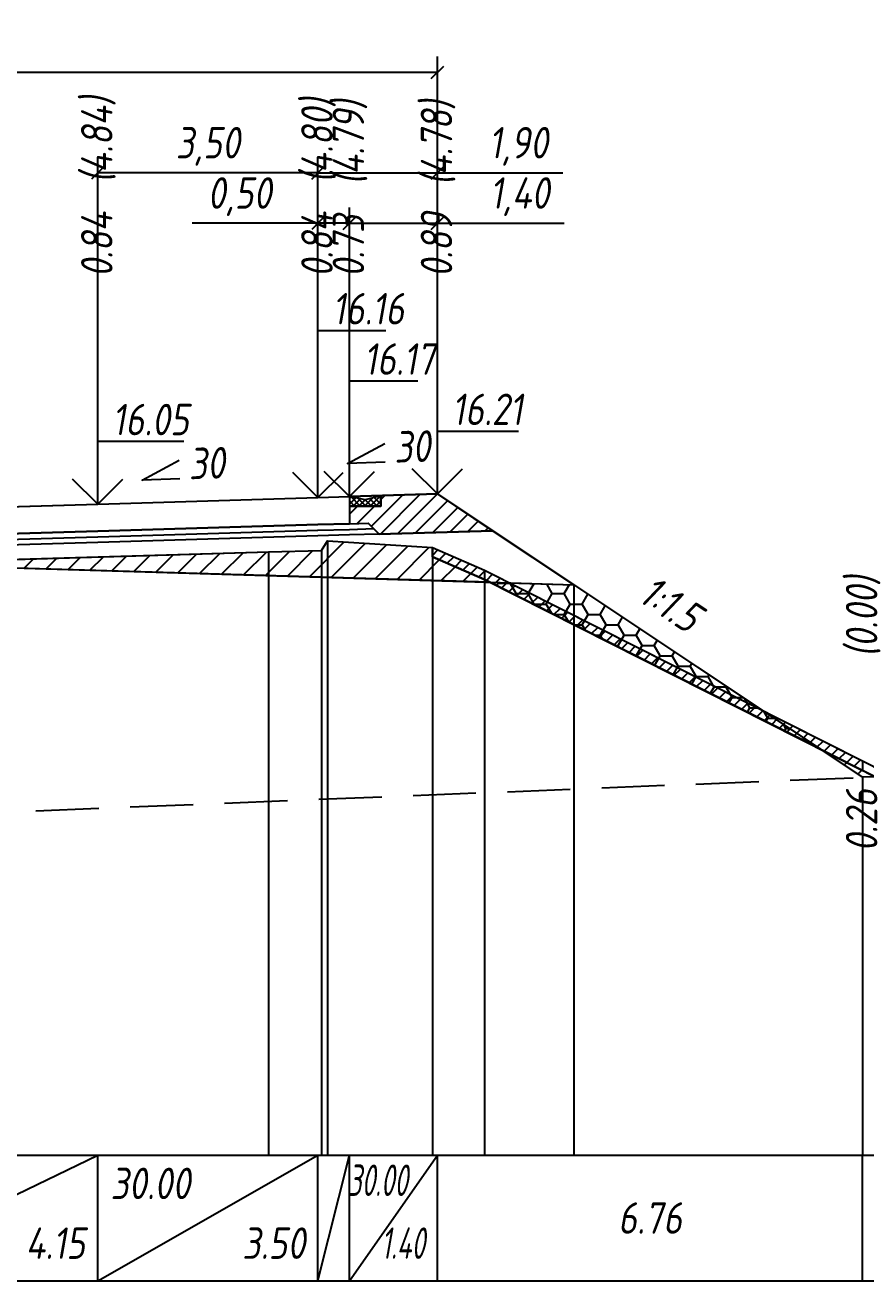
# Model space of a CAD drawing. Extents: x -717 to 1451, y -133302 to 233.
# Drawn here: x 218.1 to 285, y -97903 to -97803.2 of the extents above; entities that cross this region are included whole.
import ezdxf
from ezdxf.enums import TextEntityAlignment as Align

# ---------------------------------------------------------------- set-up
doc = ezdxf.new("R2010")
doc.units = 0
doc.linetypes.add('штриховая', pattern=[0.75, 0.5, -0.25])
for name, color, linetype in [('Интерполированный поперечник', 2, 'Continuous'), ('Код_514', 1, 'Continuous'), ('Контур_0', 7, 'Continuous'), ('Контур_2521', 7, 'Continuous'), ('Контур_2564', 7, 'Continuous'), ('Контур_2660', 7, 'Continuous'), ('Контур_2665', 7, 'Continuous'), ('Контур_400', 7, 'Continuous'), ('Контур_508', 7, 'Continuous'), ('Контур_512', 7, 'Continuous'), ('Контур_513', 7, 'Continuous'), ('Контур_818', 7, 'Continuous'), ('Красный поперечник', 1, 'Continuous'), ('Объём_2501', 7, 'Continuous'), ('Объём_2564', 7, 'Continuous'), ('Объём_2650', 7, 'Continuous'), ('Объём_2660', 7, 'Continuous'), ('Объём_2661', 7, 'Continuous'), ('Объём_2665', 7, 'Continuous'), ('Объём_2666', 7, 'Continuous'), ('Объём_2667', 7, 'Continuous'), ('Объём_2668', 7, 'Continuous'), ('Объём_2669', 7, 'Continuous'), ('Объём_2675', 7, 'Continuous'), ('Откосы', 7, 'Continuous'), ('Отметки покрытия', 7, 'Continuous'), ('Рабочие отметки', 7, 'Continuous'), ('Рабочие отметки доп.', 7, 'Continuous'), ('Таблица', 7, 'Continuous'), ('Уклоны проезжей части', 7, 'Continuous'), ('Черный поперечник', 3, 'Continuous')]:
    doc.layers.add(name, color=color, linetype=linetype)
for name, color, linetype, true_color in [('Контур_2540', 2, 'Continuous', 0xffff00), ('Контур_2560', 2, 'Continuous', 0xffff00), ('Контур_2561', 7, 'Continuous', 0xff8040), ('Контур_2562', 3, 'Continuous', 0x00ff00), ('Контур_2563', 7, 'Continuous', 0xff8000), ('Контур_2570', 7, 'Continuous', 0x80ff00), ('Контур_2736', 4, 'Continuous', 0x00ffff), ('Контур_2737', 4, 'Continuous', 0x00ffff), ('Контур_2738', 4, 'Continuous', 0x00ffff), ('Контур_2739', 4, 'Continuous', 0x00ffff), ('Контур_2741', 4, 'Continuous', 0x00ffff), ('Контур_2742', 4, 'Continuous', 0x00ffff), ('Контур_2743', 4, 'Continuous', 0x00ffff), ('Контур_2744', 7, 'Continuous', 0xa4ffff), ('Контур_2745', 7, 'Continuous', 0xa4ffff), ('Контур_2747', 4, 'Continuous', 0x00ffff), ('Контур_2748', 4, 'Continuous', 0x00ffff), ('Контур_2749', 4, 'Continuous', 0x00ffff), ('Контур_2750', 4, 'Continuous', 0x00ffff), ('Контур_2751', 4, 'Continuous', 0x00ffff), ('Контур_2752', 4, 'Continuous', 0x00ffff), ('Контур_402', 7, 'Continuous', 0xff6464), ('Контур_703', 4, 'Continuous', 0x00ffff), ('Контур_705', 4, 'Continuous', 0x00ffff), ('Контур_707', 4, 'Continuous', 0x00ffff), ('Контур_720', 131, 'Continuous', 0xaaffff), ('Объём_2500', 7, 'Continuous', 0xc0c0c0), ('Объём_2520', 7, 'Continuous', 0x80ffff), ('Объём_2540', 2, 'Continuous', 0xffff00), ('Объём_2560', 2, 'Continuous', 0xffff00), ('Объём_2561', 7, 'Continuous', 0xff8040), ('Объём_2562', 3, 'Continuous', 0x00ff00), ('Объём_2563', 7, 'Continuous', 0xff8000), ('Объём_2570', 7, 'Continuous', 0x80ff00), ('Объём_2580', 3, 'Continuous', 0x00ff00), ('Объём_2600', 7, 'Continuous', 0x808000)]:
    doc.layers.add(name, color=color, linetype=linetype, true_color=true_color)
doc.styles.get("Standard").update_dxf_attribs({"font": 'txt', "height": 2.5})
doc.styles.add('М', font='romand.shx', dxfattribs={"width": 0.8, "oblique": 10, "height": 2.5})
doc.dimstyles.new('ISO-25', dxfattribs={"dimtxt": 2.5, "dimasz": 2.5, "dimexe": 1.25, "dimexo": 0.625, "dimtad": 1, "dimtxsty": 'Standard', "dimcen": 2.5, "dimadec": 0, "dimazin": 0, "dimtfac": 1, "dimtmove": 0, "dimatfit": 3, "dimfxl": 1, "dimarcsym": 0})

# ---------------------------------------------------------------- blocks, each defined once
blk = doc.blocks.new('_Oblique')
at = {"color": 0, "linetype": 'ByBlock', "lineweight": -2}
blk.add_line((-0.5, -0.5), (0.5, 0.5), dxfattribs=at)
blk = doc.blocks.new('*D1946')
at = {"color": 0, "lineweight": -2, "transparency": 16777216}
for p, q in [((243.911, -97840.08), (243.911, -97817.655)), ((250.911, -97839.87), (250.911, -97817.655)), ((243.911, -97818.905), (250.911, -97818.905)), ((250.911, -97818.905), (260.982, -97818.905))]:
    blk.add_line(p, q, dxfattribs=at)
at = {"layer": 'Defpoints', "color": 0, "transparency": 16777216}
for p in [(250.911, -97818.905), (243.911, -97840.705), (250.911, -97840.495)]:
    blk.add_point(p, dxfattribs=at)
at = {"color": 0, "lineweight": -2, "transparency": 16777216, "rotation": 180}
blk.add_blockref('_Oblique', (243.911, -97818.905), dxfattribs=at)
at = {"color": 0, "lineweight": -2, "transparency": 16777216}
blk.add_blockref('_Oblique', (250.911, -97818.905), dxfattribs=at)
at = {"color": 0, "transparency": 16777216, "insert": (257.442, -97816.792), "char_height": 2.5, "width": 8.75, "attachment_point": 5, "style": 'М'}
blk.add_mtext('1,40', dxfattribs=at)
blk = doc.blocks.new('*D1948')
at = {"color": 0, "lineweight": -2, "transparency": 16777216}
for p, q in [((241.411, -97840.155), (241.411, -97817.655)), ((243.911, -97840.08), (243.911, -97817.655)), ((241.411, -97818.905), (231.423, -97818.905)), ((243.911, -97818.905), (241.411, -97818.905))]:
    blk.add_line(p, q, dxfattribs=at)
at = {"layer": 'Defpoints', "color": 0, "transparency": 16777216}
for p in [(243.911, -97818.905), (241.411, -97840.78), (243.911, -97840.705)]:
    blk.add_point(p, dxfattribs=at)
at = {"color": 0, "lineweight": -2, "transparency": 16777216, "rotation": 180}
blk.add_blockref('_Oblique', (241.411, -97818.905), dxfattribs=at)
at = {"color": 0, "lineweight": -2, "transparency": 16777216}
blk.add_blockref('_Oblique', (243.911, -97818.905), dxfattribs=at)
at = {"color": 0, "transparency": 16777216, "insert": (235.185, -97816.792), "char_height": 2.5, "width": 9.16667, "attachment_point": 5, "style": 'М'}
blk.add_mtext('0,50', dxfattribs=at)
blk = doc.blocks.new('*D1950')
at = {"color": 0, "lineweight": -2, "transparency": 16777216}
for p, q in [((223.911, -97840.68), (223.911, -97813.655)), ((241.411, -97840.155), (241.411, -97813.655)), ((241.411, -97814.905), (223.911, -97814.905))]:
    blk.add_line(p, q, dxfattribs=at)
at = {"layer": 'Defpoints', "color": 0, "transparency": 16777216}
for p in [(223.911, -97814.905), (241.411, -97840.78), (223.911, -97841.305)]:
    blk.add_point(p, dxfattribs=at)
at = {"color": 0, "lineweight": -2, "transparency": 16777216, "rotation": 180}
blk.add_blockref('_Oblique', (223.911, -97814.905), dxfattribs=at)
at = {"color": 0, "lineweight": -2, "transparency": 16777216}
blk.add_blockref('_Oblique', (241.411, -97814.905), dxfattribs=at)
at = {"color": 0, "transparency": 16777216, "insert": (232.661, -97812.792), "char_height": 2.5, "width": 9.58333, "attachment_point": 5, "style": 'М'}
blk.add_mtext('3,50', dxfattribs=at)
blk = doc.blocks.new('*D1951')
at = {"color": 0, "lineweight": -2, "transparency": 16777216}
for p, q in [((241.411, -97840.155), (241.411, -97813.655)), ((250.911, -97839.87), (250.911, -97813.655)), ((241.411, -97814.905), (250.911, -97814.905)), ((250.911, -97814.905), (260.885, -97814.905))]:
    blk.add_line(p, q, dxfattribs=at)
at = {"layer": 'Defpoints', "color": 0, "transparency": 16777216}
for p in [(241.411, -97814.905), (241.411, -97840.78), (250.911, -97840.495)]:
    blk.add_point(p, dxfattribs=at)
at = {"color": 0, "lineweight": -2, "transparency": 16777216, "rotation": 180}
blk.add_blockref('_Oblique', (241.411, -97814.905), dxfattribs=at)
at = {"color": 0, "lineweight": -2, "transparency": 16777216}
blk.add_blockref('_Oblique', (250.911, -97814.905), dxfattribs=at)
at = {"color": 0, "transparency": 16777216, "insert": (257.345, -97812.792), "char_height": 2.5, "width": 8.75, "attachment_point": 5, "style": 'М'}
blk.add_mtext('1,90', dxfattribs=at)
blk = doc.blocks.new('*D1953')
at = {"color": 0, "lineweight": -2, "transparency": 16777216}
for p, q in [((155.411, -97842.76), (155.411, -97805.655)), ((250.911, -97839.87), (250.911, -97805.655)), ((155.411, -97806.905), (250.911, -97806.905))]:
    blk.add_line(p, q, dxfattribs=at)
at = {"layer": 'Defpoints', "color": 0, "transparency": 16777216}
for p in [(250.911, -97806.905), (250.911, -97840.495), (155.411, -97843.385)]:
    blk.add_point(p, dxfattribs=at)
at = {"color": 0, "lineweight": -2, "transparency": 16777216, "rotation": 180}
blk.add_blockref('_Oblique', (155.411, -97806.905), dxfattribs=at)
at = {"color": 0, "lineweight": -2, "transparency": 16777216}
blk.add_blockref('_Oblique', (250.911, -97806.905), dxfattribs=at)
at = {"color": 0, "transparency": 16777216, "insert": (203.161, -97804.792), "char_height": 2.5, "width": 10.41667, "attachment_point": 5, "style": 'М'}
blk.add_mtext('19,10', dxfattribs=at)

msp = doc.modelspace()

# ---------------------------------------------------------------- hatches: boundary and pattern name
h = msp.add_hatch()
h.set_pattern_fill('ANSI37', color=256, scale=0.1)
h.set_pattern_definition([(45, (245.16132, -97840.89363), (-0.22451, 0.22451), []), (135, (245.16132, -97840.89363), (-0.22451, -0.22451), [])])
h.paths.add_polyline_path([(243.911, -97840.644), (243.911, -97841.397), (246.417, -97841.397), (246.411, -97840.568), (245.154, -97840.894)])
at = {"layer": 'Объём_2563'}
h = msp.add_hatch(dxfattribs=at)
h.set_pattern_fill('ANSI31', color=256, scale=0.3)
h.paths.add_polyline_path([(245.411, -97842.748), (246.285, -97843.622), (255.289, -97843.352), (250.911, -97840.433), (246.411, -97840.568), (246.417, -97841.397), (243.911, -97841.397), (243.911, -97842.793)])
h.paths.add_polyline_path([(160.911, -97845.238), (162.411, -97845.193), (162.411, -97843.871), (159.913, -97843.871), (159.914, -97843.143), (155.411, -97843.323), (150.731, -97846.443), (159.983, -97846.166)])
at = {"layer": 'Объём_2570'}
h = msp.add_hatch(dxfattribs=at)
h.set_pattern_fill('ANSI31', color=256, scale=0.2)
h.paths.add_polyline_path([(284.699, -97862.412), (254.64, -97847.236), (250.517, -97845.437), (250.517, -97844.687), (254.64, -97846.486), (284.699, -97861.662)])
at = {"layer": 'Объём_2600'}
h = msp.add_hatch(dxfattribs=at)
h.set_pattern_fill('ANSI31', color=6, scale=0.4)
h.paths.add_polyline_path([(205.824, -97845.973), (237.492, -97845.044), (241.68, -97844.915), (242.18, -97844.165), (250.517, -97844.687), (250.517, -97845.437), (254.64, -97847.236), (255.063, -97847.45)])
h = msp.add_hatch(dxfattribs=at)
h.set_pattern_fill('HONEY', color=5, scale=0.3)
h.paths.add_polyline_path([(255.063, -97847.45), (261.737, -97847.65), (281.322, -97860.707)])
h = msp.add_hatch(dxfattribs=at)
h.set_pattern_fill('ANSI31', color=6, scale=0.4)
h.paths.add_polyline_path([(285.701, -97862.917), (284.699, -97862.958), (281.322, -97860.707)])

# ---------------------------------------------------------------- linework, layer by layer
msp.add_lwpolyline([(243.911, -97840.644), (243.911, -97841.397), (246.417, -97841.397), (246.411, -97840.568), (245.154, -97840.894), (243.911, -97840.644)])
at = {"layer": 'Интерполированный поперечник', "linetype": 'штриховая', "ltscale": 10, "flags": 128}
msp.add_lwpolyline([(114.085, -97869.875), (287.063, -97862.862)], dxfattribs=at)
at = {"layer": 'Код_514'}
for p, q in [((203.161, -97903), (223.911, -97893)), ((223.911, -97903), (223.911, -97893)), ((223.911, -97903), (241.411, -97893)), ((241.411, -97903), (241.411, -97893)), ((241.411, -97903), (243.911, -97893)), ((243.911, -97903), (243.911, -97893)), ((243.911, -97903), (250.911, -97893)), ((250.911, -97903), (250.911, -97893)), ((284.699, -97903), (284.699, -97893))]:
    msp.add_line(p, q, dxfattribs=at)
at = {"layer": 'Контур_0', "flags": 128}
for points in [[(203.161, -97841.843), (223.911, -97841.243), (241.411, -97840.718), (241.411, -97840.718), (241.411, -97840.718), (241.411, -97840.718), (241.411, -97840.718), (241.411, -97840.718), (243.911, -97840.643), (243.911, -97842.793), (241.411, -97842.868), (241.411, -97842.868), (241.411, -97842.868), (241.411, -97842.868), (241.411, -97842.868), (241.411, -97842.868), (223.911, -97843.393), (203.161, -97843.993), (203.161, -97841.843)], [(250.911, -97840.433), (250.911, -97840.433)], [(250.911, -97840.433), (284.699, -97862.958), (284.699, -97862.958), (284.699, -97862.958), (284.699, -97862.958), (284.699, -97862.958), (284.699, -97862.958), (284.699, -97862.958), (284.699, -97862.958), (284.699, -97862.958), (284.699, -97862.958), (284.699, -97862.958), (284.699, -97862.958), (284.699, -97862.958), (284.699, -97862.958), (284.699, -97862.958)], [(250.911, -97840.433), (284.699, -97862.958), (284.699, -97862.958), (284.699, -97862.958), (284.699, -97862.958), (284.699, -97862.958), (284.699, -97862.958), (284.699, -97862.958), (284.699, -97862.958), (284.699, -97862.958), (284.699, -97862.958), (284.699, -97862.958), (284.699, -97862.958), (284.699, -97862.958), (284.699, -97862.958), (284.699, -97862.958), (284.699, -97862.958), (284.699, -97862.958), (284.699, -97862.958), (284.699, -97862.958), (284.699, -97862.958), (284.699, -97862.958), (284.699, -97862.958), (284.699, -97862.958), (284.699, -97862.958), (284.699, -97862.958), (284.699, -97862.958), (284.699, -97862.958), (284.699, -97862.958), (284.699, -97862.958)], [(203.161, -97843.993), (223.911, -97843.393), (241.411, -97842.868), (241.411, -97842.868), (241.411, -97842.868), (241.411, -97842.868), (241.411, -97842.868), (241.411, -97842.868), (243.911, -97842.793), (245.411, -97842.748), (246.285, -97843.622), (243.911, -97843.693), (241.411, -97843.768), (241.411, -97843.768), (241.411, -97843.768), (241.411, -97843.768), (241.411, -97843.768), (241.411, -97843.768), (223.911, -97844.293), (203.161, -97844.893), (203.161, -97843.993)], [(243.911, -97842.793), (245.411, -97842.748), (246.285, -97843.622), (255.289, -97843.352)]]:
    msp.add_lwpolyline(points, dxfattribs=at)
at = {"layer": 'Контур_2521', "color": 250, "flags": 128}
msp.add_lwpolyline([(203.161, -97844.443), (223.911, -97843.843), (241.411, -97843.318), (241.411, -97843.318), (241.411, -97843.318), (241.411, -97843.318), (241.411, -97843.318), (241.411, -97843.318), (243.911, -97843.243), (245.848, -97843.185)], dxfattribs=at)
at = {"layer": 'Контур_2540', "flags": 128}
msp.add_lwpolyline([(203.161, -97845.893), (261.737, -97847.65), (255.289, -97843.352), (246.285, -97843.622), (243.911, -97843.693), (241.411, -97843.768), (223.911, -97844.293), (203.161, -97844.893), (203.161, -97845.893)], dxfattribs=at)
at = {"layer": 'Контур_2560', "flags": 128}
msp.add_lwpolyline([(243.911, -97840.643), (250.911, -97840.433), (250.911, -97840.433), (250.911, -97840.433)], dxfattribs=at)
at = {"layer": 'Контур_2561', "flags": 128}
msp.add_lwpolyline([(243.911, -97840.643), (243.911, -97840.643), (250.911, -97840.433), (250.911, -97840.433), (243.911, -97840.643)], dxfattribs=at)
at = {"layer": 'Контур_2562', "flags": 128}
msp.add_lwpolyline([(250.911, -97840.433), (250.911, -97840.433), (250.911, -97840.433), (250.911, -97840.433), (250.911, -97840.433)], dxfattribs=at)
at = {"layer": 'Контур_2563', "flags": 128}
msp.add_lwpolyline([(245.411, -97842.748), (246.285, -97843.622), (255.289, -97843.352), (250.911, -97840.433), (243.911, -97840.643), (243.911, -97842.793), (245.411, -97842.748)], dxfattribs=at)
at = {"layer": 'Контур_2564', "flags": 128}
msp.add_lwpolyline([(243.911, -97840.643), (250.911, -97840.433)], dxfattribs=at)
at = {"layer": 'Контур_2570', "flags": 128}
msp.add_lwpolyline([(80, -97873.416), (92.59, -97872.022), (106.417, -97871.054), (107.665, -97871.067), (108.311, -97871.001), (114.11, -97870.579), (114.11, -97870.579), (137.317, -97856.325), (142.076, -97853.345), (148.921, -97848.937), (148.921, -97848.187), (154.689, -97847.32), (155.804, -97846.976), (156.304, -97847.726), (192.901, -97846.411), (198.767, -97846.18), (203.161, -97846.051), (237.492, -97845.044), (241.68, -97844.915), (242.18, -97844.165), (250.517, -97844.687), (250.517, -97845.437), (254.64, -97847.236), (287.039, -97863.593)], dxfattribs=at)
at = {"layer": 'Контур_2660', "flags": 128}
msp.add_lwpolyline([(203.161, -97845.893), (261.737, -97847.65)], dxfattribs=at)
at = {"layer": 'Контур_2665', "flags": 128}
msp.add_lwpolyline([(250.911, -97840.433), (250.911, -97840.433)], dxfattribs=at)
at = {"layer": 'Контур_2736', "flags": 128}
msp.add_lwpolyline([(250.911, -97840.433), (284.699, -97862.958)], dxfattribs=at)
at = {"layer": 'Контур_2737', "flags": 128}
msp.add_lwpolyline([(284.699, -97862.958), (284.699, -97862.958)], dxfattribs=at)
at = {"layer": 'Контур_2738', "flags": 128}
msp.add_lwpolyline([(284.699, -97862.958), (284.699, -97862.958)], dxfattribs=at)
at = {"layer": 'Контур_2739', "flags": 128}
msp.add_lwpolyline([(284.699, -97862.958), (284.699, -97862.958)], dxfattribs=at)
at = {"layer": 'Контур_2741', "flags": 128}
msp.add_lwpolyline([(284.699, -97862.958), (284.699, -97862.958)], dxfattribs=at)
at = {"layer": 'Контур_2742', "flags": 128}
msp.add_lwpolyline([(284.699, -97862.958), (284.699, -97862.958)], dxfattribs=at)
at = {"layer": 'Контур_2743', "flags": 128}
msp.add_lwpolyline([(284.699, -97862.958), (284.699, -97862.958)], dxfattribs=at)
at = {"layer": 'Контур_2744', "flags": 128}
msp.add_lwpolyline([(284.699, -97862.958), (284.699, -97862.958)], dxfattribs=at)
msp.add_lwpolyline([(284.699, -97862.958), (284.699, -97862.958)], dxfattribs=at)
msp.add_lwpolyline([(284.699, -97862.958), (284.699, -97862.958)], dxfattribs=at)
msp.add_lwpolyline([(284.699, -97862.958), (284.699, -97862.958)], dxfattribs=at)
msp.add_lwpolyline([(284.699, -97862.958), (284.699, -97862.958)], dxfattribs=at)
msp.add_lwpolyline([(284.699, -97862.958), (284.699, -97862.958)], dxfattribs=at)
at = {"layer": 'Контур_2745', "flags": 128}
msp.add_lwpolyline([(284.699, -97862.958), (284.699, -97862.958)], dxfattribs=at)
msp.add_lwpolyline([(284.699, -97862.958), (284.699, -97862.958)], dxfattribs=at)
msp.add_lwpolyline([(284.699, -97862.958), (284.699, -97862.958)], dxfattribs=at)
msp.add_lwpolyline([(284.699, -97862.958), (284.699, -97862.958)], dxfattribs=at)
msp.add_lwpolyline([(284.699, -97862.958), (284.699, -97862.958)], dxfattribs=at)
msp.add_lwpolyline([(284.699, -97862.958), (284.699, -97862.958)], dxfattribs=at)
at = {"layer": 'Контур_2747', "flags": 128}
msp.add_lwpolyline([(284.699, -97862.958), (284.699, -97862.958)], dxfattribs=at)
at = {"layer": 'Контур_2748', "flags": 128}
msp.add_lwpolyline([(284.699, -97862.958), (284.699, -97862.958)], dxfattribs=at)
at = {"layer": 'Контур_2749', "flags": 128}
msp.add_lwpolyline([(284.699, -97862.958), (284.699, -97862.958)], dxfattribs=at)
at = {"layer": 'Контур_2750', "flags": 128}
msp.add_lwpolyline([(284.699, -97862.958), (284.699, -97862.958)], dxfattribs=at)
at = {"layer": 'Контур_2751', "flags": 128}
msp.add_lwpolyline([(284.699, -97862.958), (284.699, -97862.958)], dxfattribs=at)
at = {"layer": 'Контур_2752', "flags": 128}
msp.add_lwpolyline([(284.699, -97862.958), (284.699, -97862.958)], dxfattribs=at)
at = {"layer": 'Контур_400', "flags": 128}
msp.add_lwpolyline([(203.161, -97841.843), (223.911, -97841.243), (241.411, -97840.718), (241.411, -97840.718), (241.411, -97840.718), (241.411, -97840.718), (241.411, -97840.718), (241.411, -97840.718), (243.911, -97840.643)], dxfattribs=at)
at = {"layer": 'Контур_402', "flags": 128}
msp.add_lwpolyline([(149.125, -97847.514), (203.161, -97845.893), (261.737, -97847.65)], dxfattribs=at)
at = {"layer": 'Контур_508', "flags": 128}
msp.add_lwpolyline([(105, -97870.403), (105.146, -97870.5), (105.146, -97871.702), (108.593, -97874), (108.896, -97874), (110.896, -97874), (111.198, -97874), (114.646, -97871.702), (114.646, -97870.5), (149.125, -97847.514), (203.161, -97845.893), (261.737, -97847.65), (284.699, -97862.958)], dxfattribs=at)
at = {"layer": 'Контур_512', "flags": 128}
msp.add_lwpolyline([(105, -97870.403), (105.146, -97870.5), (105.146, -97871.702), (108.593, -97874), (108.896, -97874), (110.896, -97874), (111.198, -97874), (114.646, -97871.702), (114.646, -97870.5), (149.125, -97847.514), (203.161, -97845.893), (261.737, -97847.65), (284.699, -97862.958)], dxfattribs=at)
at = {"layer": 'Контур_513', "flags": 128}
msp.add_lwpolyline([(105, -97870.403), (105.146, -97870.5), (105.146, -97871.702), (108.593, -97874), (108.896, -97874), (110.896, -97874), (111.198, -97874), (114.646, -97871.702), (114.646, -97870.5), (149.125, -97847.514), (203.161, -97845.893), (261.737, -97847.65), (284.699, -97862.958)], dxfattribs=at)
at = {"layer": 'Контур_703', "flags": 128}
for points in [[(250.911, -97840.433), (284.699, -97862.958)], [(284.699, -97862.958), (284.699, -97862.958)]]:
    msp.add_lwpolyline(points, dxfattribs=at)
at = {"layer": 'Контур_705', "flags": 128}
msp.add_lwpolyline([(284.699, -97862.958), (284.699, -97862.958)], dxfattribs=at)
at = {"layer": 'Контур_707', "flags": 128}
msp.add_lwpolyline([(284.699, -97862.958), (284.699, -97862.958)], dxfattribs=at)
at = {"layer": 'Контур_720', "flags": 128}
msp.add_lwpolyline([(284.699, -97862.958), (284.699, -97862.958)], dxfattribs=at)
at = {"layer": 'Контур_818', "flags": 128}
msp.add_lwpolyline([(105, -97871.153), (106.417, -97871.054), (107.665, -97871.067), (108.311, -97871.001), (114.11, -97870.579), (114.11, -97870.579), (137.317, -97856.325), (142.076, -97853.345), (148.921, -97848.937), (148.921, -97848.187), (154.689, -97847.32), (155.804, -97846.976), (156.304, -97847.726), (192.901, -97846.411), (198.767, -97846.18), (203.161, -97846.051), (237.492, -97845.044), (241.68, -97844.915), (242.18, -97844.165), (250.517, -97844.687), (250.517, -97845.437), (254.64, -97847.236), (284.699, -97862.412)], dxfattribs=at)
at = {"layer": 'Красный поперечник'}
for p, q in [((203.161, -97841.843), (223.911, -97841.243)), ((223.911, -97841.243), (241.411, -97840.718)), ((241.411, -97840.718), (243.911, -97840.643)), ((243.911, -97840.643), (250.911, -97840.433)), ((250.911, -97840.433), (284.699, -97862.958)), ((261.737, -97847.65), (261.737, -97893)), ((284.699, -97862.958), (284.699, -97893))]:
    msp.add_line(p, q, dxfattribs=at)
at = {"layer": 'Объём_2500', "flags": 128}
msp.add_lwpolyline([(203.161, -97841.843), (223.911, -97841.243), (241.411, -97840.718), (241.411, -97840.718), (241.411, -97840.718), (241.411, -97840.718), (241.411, -97840.718), (241.411, -97840.718), (243.911, -97840.643), (243.911, -97842.793), (241.411, -97842.868), (241.411, -97842.868), (241.411, -97842.868), (241.411, -97842.868), (241.411, -97842.868), (241.411, -97842.868), (223.911, -97843.393), (203.161, -97843.993), (203.161, -97841.843)], dxfattribs=at)
at = {"layer": 'Объём_2501', "flags": 128}
msp.add_lwpolyline([(203.161, -97841.843), (223.911, -97841.243), (241.411, -97840.718), (241.411, -97840.718), (241.411, -97840.718), (241.411, -97840.718), (241.411, -97840.718), (241.411, -97840.718), (243.911, -97840.643)], dxfattribs=at)
at = {"layer": 'Объём_2520', "color": 250, "flags": 128}
msp.add_lwpolyline([(203.161, -97843.993), (223.911, -97843.393), (241.411, -97842.868), (241.411, -97842.868), (241.411, -97842.868), (241.411, -97842.868), (241.411, -97842.868), (241.411, -97842.868), (243.911, -97842.793), (245.411, -97842.748), (246.285, -97843.622), (243.911, -97843.693), (241.411, -97843.768), (241.411, -97843.768), (241.411, -97843.768), (241.411, -97843.768), (241.411, -97843.768), (241.411, -97843.768), (223.911, -97844.293), (203.161, -97844.893), (203.161, -97843.993)], dxfattribs=at)
at = {"layer": 'Объём_2540', "flags": 128}
msp.add_lwpolyline([(203.161, -97845.893), (261.737, -97847.65), (255.289, -97843.352), (246.285, -97843.622), (243.911, -97843.693), (241.411, -97843.768), (223.911, -97844.293), (203.161, -97844.893), (203.161, -97845.893)], dxfattribs=at)
at = {"layer": 'Объём_2560', "flags": 128}
msp.add_lwpolyline([(243.911, -97840.643), (250.911, -97840.433), (250.911, -97840.433), (250.911, -97840.433)], dxfattribs=at)
at = {"layer": 'Объём_2561', "flags": 128}
msp.add_lwpolyline([(243.911, -97840.643), (243.911, -97840.643), (250.911, -97840.433), (250.911, -97840.433), (243.911, -97840.643)], dxfattribs=at)
at = {"layer": 'Объём_2562', "flags": 128}
msp.add_lwpolyline([(250.911, -97840.433), (250.911, -97840.433), (250.911, -97840.433), (250.911, -97840.433), (250.911, -97840.433)], dxfattribs=at)
at = {"layer": 'Объём_2563', "color": 250, "flags": 128}
msp.add_lwpolyline([(245.411, -97842.748), (246.285, -97843.622), (255.289, -97843.352), (250.911, -97840.433), (246.411, -97840.568), (246.417, -97841.397), (243.911, -97841.397), (243.911, -97842.793), (245.411, -97842.748)], dxfattribs=at)
at = {"layer": 'Объём_2564', "flags": 128}
msp.add_lwpolyline([(243.911, -97840.643), (250.911, -97840.433)], dxfattribs=at)
at = {"layer": 'Объём_2570', "flags": 128}
msp.add_lwpolyline([(284.699, -97862.412), (254.64, -97847.236), (250.517, -97845.437), (250.517, -97844.687), (254.64, -97846.486), (284.699, -97861.662), (284.699, -97862.412), (284.699, -97862.412)], dxfattribs=at)
at = {"layer": 'Объём_2580', "flags": 128}
msp.add_lwpolyline([(250.911, -97840.433), (250.911, -97840.433)], dxfattribs=at)
at = {"layer": 'Объём_2600', "color": 5, "flags": 128}
msp.add_lwpolyline([(255.063, -97847.45), (261.737, -97847.65), (281.322, -97860.707), (255.063, -97847.45), (255.063, -97847.45)], dxfattribs=at)
at = {"layer": 'Объём_2650', "color": 6, "flags": 128}
for points in [[(205.824, -97845.973), (237.492, -97845.044), (241.68, -97844.915), (242.18, -97844.165), (250.517, -97844.687), (250.517, -97845.437), (254.64, -97847.236), (255.063, -97847.45), (205.824, -97845.973), (205.824, -97845.973)], [(285.701, -97862.917), (284.699, -97862.958), (281.322, -97860.707), (285.701, -97862.917), (285.701, -97862.917)]]:
    msp.add_lwpolyline(points, dxfattribs=at)
at = {"layer": 'Объём_2660', "flags": 128}
msp.add_lwpolyline([(203.161, -97845.893), (261.737, -97847.65)], dxfattribs=at)
at = {"layer": 'Объём_2661', "flags": 128}
msp.add_lwpolyline([(250.911, -97840.433), (284.699, -97862.958)], dxfattribs=at)
at = {"layer": 'Объём_2665', "flags": 128}
msp.add_lwpolyline([(250.911, -97840.433), (250.911, -97840.433)], dxfattribs=at)
at = {"layer": 'Объём_2666', "flags": 128}
msp.add_lwpolyline([(250.911, -97840.433), (284.699, -97862.958)], dxfattribs=at)
at = {"layer": 'Объём_2667', "flags": 128}
msp.add_lwpolyline([(284.699, -97862.958), (284.699, -97862.958)], dxfattribs=at)
msp.add_lwpolyline([(284.699, -97862.958), (284.699, -97862.958)], dxfattribs=at)
at = {"layer": 'Объём_2668', "flags": 128}
msp.add_lwpolyline([(284.699, -97862.958), (284.699, -97862.958)], dxfattribs=at)
msp.add_lwpolyline([(284.699, -97862.958), (284.699, -97862.958)], dxfattribs=at)
at = {"layer": 'Объём_2669', "flags": 128}
msp.add_lwpolyline([(284.699, -97862.958), (284.699, -97862.958)], dxfattribs=at)
msp.add_lwpolyline([(284.699, -97862.958), (284.699, -97862.958)], dxfattribs=at)
at = {"layer": 'Объём_2675', "flags": 128}
msp.add_lwpolyline([(284.699, -97862.958), (284.699, -97862.958)], dxfattribs=at)
msp.add_lwpolyline([(284.699, -97862.958), (284.699, -97862.958)], dxfattribs=at)
msp.add_lwpolyline([(284.699, -97862.958), (284.699, -97862.958)], dxfattribs=at)
msp.add_lwpolyline([(284.699, -97862.958), (284.699, -97862.958)], dxfattribs=at)
msp.add_lwpolyline([(284.699, -97862.958), (284.699, -97862.958)], dxfattribs=at)
msp.add_lwpolyline([(284.699, -97862.958), (284.699, -97862.958)], dxfattribs=at)
msp.add_lwpolyline([(284.699, -97862.958), (284.699, -97862.958)], dxfattribs=at)
msp.add_lwpolyline([(284.699, -97862.958), (284.699, -97862.958)], dxfattribs=at)
msp.add_lwpolyline([(284.699, -97862.958), (284.699, -97862.958)], dxfattribs=at)
msp.add_lwpolyline([(284.699, -97862.958), (284.699, -97862.958)], dxfattribs=at)
msp.add_lwpolyline([(284.699, -97862.958), (284.699, -97862.958)], dxfattribs=at)
msp.add_lwpolyline([(284.699, -97862.958), (284.699, -97862.958)], dxfattribs=at)
at = {"layer": 'Откосы', "color": 1, "flags": 128}
for points in [[(246.758, -97837.913), (243.759, -97838.003), (246.713, -97836.414)], [(230.426, -97839.237), (227.427, -97839.327), (230.381, -97837.738)]]:
    msp.add_lwpolyline(points, dxfattribs=at)
at = {"layer": 'Отметки покрытия', "color": 1}
for p, q in [((241.411, -97840.718), (241.411, -97827.433)), ((241.411, -97827.433), (246.811, -97827.433)), ((243.911, -97840.643), (243.911, -97831.433)), ((243.911, -97831.433), (249.361, -97831.433)), ((223.911, -97841.243), (223.911, -97836.243)), ((223.911, -97836.243), (230.761, -97836.243)), ((250.911, -97840.433), (250.911, -97835.433)), ((250.911, -97835.433), (257.361, -97835.433)), ((223.911, -97841.243), (221.911, -97839.243)), ((223.911, -97841.243), (225.911, -97839.243)), ((241.411, -97840.718), (239.411, -97838.718)), ((241.411, -97840.718), (243.411, -97838.718)), ((243.911, -97840.643), (241.911, -97838.643)), ((243.911, -97840.643), (245.911, -97838.643)), ((250.911, -97840.433), (248.911, -97838.433)), ((250.911, -97840.433), (252.911, -97838.433))]:
    msp.add_line(p, q, dxfattribs=at)
at = {"layer": 'Таблица'}
for p, q in [((80, -97893), (309.699, -97893)), ((80, -97903), (309.699, -97903))]:
    msp.add_line(p, q, dxfattribs=at)
at = {"layer": 'Черный поперечник', "color": 7}
for p, q in [((242.18, -97844.165), (242.18, -97893)), ((237.492, -97845.044), (237.492, -97893)), ((241.68, -97844.915), (241.68, -97893)), ((250.517, -97844.687), (250.517, -97893)), ((254.64, -97846.486), (254.64, -97893))]:
    msp.add_line(p, q, dxfattribs=at)
at = {"layer": 'Черный поперечник', "flags": 128}
msp.add_lwpolyline([(80, -97872.666), (92.59, -97871.272), (106.417, -97870.304), (107.665, -97870.317), (108.311, -97870.251), (114.11, -97869.829), (137.317, -97855.575), (142.076, -97852.595), (148.921, -97848.187), (154.689, -97847.32), (155.804, -97846.976), (156.304, -97847.726), (192.901, -97846.411), (198.767, -97846.18), (203.161, -97846.051), (237.492, -97845.044), (241.68, -97844.915), (242.18, -97844.165), (250.517, -97844.687), (254.64, -97846.486), (287.039, -97862.843)], dxfattribs=at)

# ---------------------------------------------------------------- texts
at = {"layer": 'Код_514', "style": 'М', "oblique": 10}
for width, p in [(0.8, (224.911, -97894)), (0.6, (243.776, -97893.748))]:
    msp.add_text('30.00', height=2.5, dxfattribs=dict(at, width=width)).set_placement(p, align=Align.TOP_LEFT)
at = {"layer": 'Код_514', "style": 'М', "oblique": 10, "width": 0.8}
msp.add_text('6.76', height=2.5, dxfattribs=at).set_placement((267.805, -97898), align=Align.MIDDLE_CENTER)
at = {"layer": 'Код_514', "style": 'М', "oblique": 10}
for s, width, p in [('4.15', 0.8, (222.911, -97902)), ('3.50', 0.8, (240.411, -97902)), ('1.40', 0.6, (249.911, -97902))]:
    msp.add_text(s, height=2.5, dxfattribs=dict(at, width=width)).set_placement(p, align=Align.BOTTOM_RIGHT)
at = {"layer": 'Отметки покрытия', "color": 1, "style": 'М', "oblique": 10, "width": 0.8}
for s, p in [('16.16', (242.552, -97827.702)), ('16.17', (245.052, -97831.702)), ('16.05', (225.052, -97836.512)), ('16.21', (252.052, -97835.702))]:
    msp.add_text(s, height=2.5, dxfattribs=at).set_placement(p, align=Align.BOTTOM_LEFT)
at = {"layer": 'Рабочие отметки', "color": 1, "style": 'М', "oblique": 10, "width": 0.8}
for s, p in [('0.84', (223.833, -97823.183)), ('0.84', (241.333, -97823.183)), ('0.73', (243.833, -97823.183)), ('0.89', (250.833, -97823.183))]:
    msp.add_text(s, height=2.5, rotation=90, dxfattribs=at).set_placement(p, align=Align.MIDDLE_LEFT)
msp.add_text('0.26', height=2.5, rotation=90, dxfattribs=at).set_placement((284.621, -97863.889), align=Align.MIDDLE_RIGHT)
at = {"layer": 'Рабочие отметки доп.', "color": 1, "style": 'М', "oblique": 10, "width": 0.8}
for s, p in [('(4.84)', (223.833, -97815.683)), ('(4.80)', (241.333, -97815.683)), ('(4.79)', (243.833, -97815.833)), ('(4.78)', (250.833, -97815.883)), ('(0.00)', (284.621, -97853.389))]:
    msp.add_text(s, height=2.5, rotation=90, dxfattribs=at).set_placement(p, align=Align.MIDDLE_LEFT)
at = {"layer": 'Уклоны проезжей части', "color": 1, "style": 'М', "oblique": 10, "width": 0.8}
for s, rotation, p in [('30', 1.71836, (248.963, -97838.657)), ('30', 1.71836, (232.631, -97839.981)), ('1:1.5', 326.30994, (268.36, -97850.863))]:
    msp.add_text(s, height=2.5, rotation=rotation, dxfattribs=at).set_placement(p, align=Align.BOTTOM_CENTER)

# ---------------------------------------------------------------- dimensions: what is measured, and where the dimension line sits
at = {"color": 5}
dim = msp.add_linear_dim(base=(250.911, -97806.905), p1=(155.411, -97843.385), p2=(250.911, -97840.495), angle=180, dimstyle='ISO-25', override={"dimasz": 1, "dimlfac": 0.2, "dimzin": 0, "dimtxsty": 'М', "dimblk1": 'Oblique', "dimblk2": 'Oblique', "dimsah": 1}, dxfattribs=at)
dim.commit()
dim.dimension.update_dxf_attribs({"geometry": '*D1953', "text_midpoint": (203.161, -97804.792)})
dim = msp.add_linear_dim(base=(223.911, -97814.905), p1=(241.411, -97840.78), p2=(223.911, -97841.305), dimstyle='ISO-25', override={"dimasz": 1, "dimlfac": 0.2, "dimzin": 0, "dimtxsty": 'М', "dimblk1": 'Oblique', "dimblk2": 'Oblique', "dimsah": 1}, dxfattribs=at)
dim.commit()
dim.dimension.update_dxf_attribs({"geometry": '*D1950', "text_midpoint": (232.661, -97812.792)})
dim = msp.add_linear_dim(base=(241.411, -97814.905), p1=(250.911, -97840.495), p2=(241.411, -97840.78), dimstyle='ISO-25', override={"dimasz": 1, "dimlfac": 0.2, "dimzin": 0, "dimtxsty": 'М', "dimblk1": 'Oblique', "dimblk2": 'Oblique', "dimsah": 1}, dxfattribs=at)
dim.commit()
dim.dimension.update_dxf_attribs({"geometry": '*D1951', "text_midpoint": (257.345, -97814.905), "dimtype": 160})
for base, p1, p2, picture, middle in [((243.911, -97818.905), (241.411, -97840.78), (243.911, -97840.705), '*D1948', (235.185, -97818.905)), ((250.911, -97818.905), (243.911, -97840.705), (250.911, -97840.495), '*D1946', (257.442, -97818.905))]:
    dim = msp.add_linear_dim(base=base, p1=p1, p2=p2, angle=180, dimstyle='ISO-25', override={"dimasz": 1, "dimlfac": 0.2, "dimzin": 0, "dimtxsty": 'М', "dimblk1": 'Oblique', "dimblk2": 'Oblique', "dimsah": 1}, dxfattribs=at)
    dim.commit()
    dim.dimension.update_dxf_attribs({"geometry": picture, "text_midpoint": middle, "dimtype": 160})

doc.saveas('drawing.dxf')
